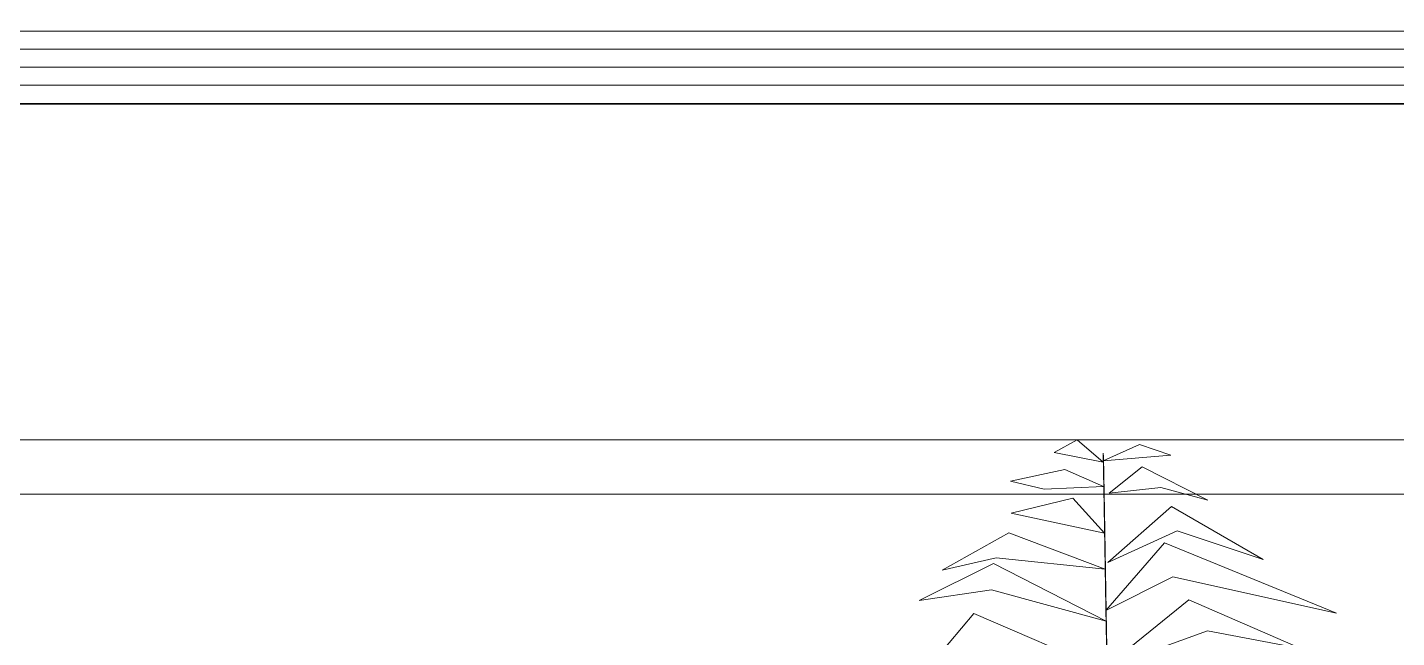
# Model space of a CAD drawing. Header units: millimetres. Extents: x 935 to 13922, y 3203 to 7816.
# Drawn here: x 3724.3 to 3800.1, y 7284.5 to 7318.2 of the extents above; entities that cross this region are included whole.
import ezdxf

# ---------------------------------------------------------------- set-up
doc = ezdxf.new("R2010")
doc.units = ezdxf.units.MM
doc.layers.get('0').update_dxf_attribs({"lineweight": 20})
doc.layers.add('campiture', color=253, linetype='Continuous', lineweight=0)
for name, color, linetype, lineweight, true_color in [('PIANTE', 7, 'Continuous', 5, 0x007a00), ('TRATTEGGIO_legno_colore', 7, 'Continuous', 5, 0xa56740), ('VEGETAZIONE', 7, 'Continuous', 5, 0x387000)]:
    doc.layers.add(name, color=color, linetype=linetype, lineweight=lineweight, true_color=true_color)

msp = doc.modelspace()

# ---------------------------------------------------------------- hatches: boundary and pattern name
at = {"layer": 'campiture'}
h = msp.add_hatch(dxfattribs=at)
h.set_pattern_fill('_USER', color=256, pattern_type=0)
h.set_pattern_definition([(0, (0, 0), (0, 1), [])])
h.paths.add_polyline_path([(3574.44, 7025.949), (3574.383, 7026.019), (3574.44, 7026.15), (3574.44, 7313.954), (4274.021, 7313.954), (4274.021, 7343.954), (3544.44, 7343.954), (3544.44, 5741.179), (4984.44, 5741.179), (4984.44, 7343.954), (4404.44, 7343.954), (4404.44, 7313.954), (4954.44, 7313.954), (4954.44, 5771.179), (3574.44, 5771.179)])

# ---------------------------------------------------------------- linework, layer by layer
msp.add_line((4274.021, 7313.954), (3574.44, 7313.954))
at = {"layer": 'PIANTE'}
for points in [[(3783.843, 7294.151, -3.638), (3781.118, 7294.698, -4.911), (3782.391, 7295.389, -5.258)], [(3783.843, 7294.222, -3.775), (3787.58, 7294.549, -4.968), (3785.85, 7295.136, -5.158)], [(3783.89, 7291.662, -1.193), (3783.912, 7291.463, -1.193), (3783.858, 7294.449, -4.179), (3783.836, 7294.648, -4.179)], [(3783.866, 7292.814, -2.301), (3780.576, 7292.656, -3.023), (3778.705, 7293.105, -3.97), (3781.713, 7293.743, -3.801)], [(3784.164, 7292.439, -2.058), (3787.033, 7292.755, -3.039), (3789.632, 7292.063, -2.947), (3786.001, 7293.889, -3.94)], [(3783.913, 7290.222, -0.5), (3778.737, 7291.327, -2.061), (3782.159, 7292.162, -1.753)], [(3783.989, 7286.115, 1.381), (3784.011, 7285.916, 1.381), (3783.912, 7291.458, -1.203), (3783.89, 7291.657, -1.203)], [(3784.088, 7288.598, 0.179), (3787.944, 7290.358, -1.365), (3792.695, 7288.776, -1.506), (3787.631, 7291.705, -1.939)], [(3783.948, 7288.242, 0.424), (3777.913, 7288.867, -1.09), (3774.921, 7288.191, -1.384), (3778.611, 7290.249, -1.588)], [(3783.99, 7285.959, 1.333), (3787.7, 7287.821, 0.828), (3796.764, 7285.798, -0.961), (3787.233, 7289.691, 1.069)], [(3784, 7285.37, 1.328), (3777.656, 7287.092, 0.371), (3773.65, 7286.497, -0.385), (3777.774, 7288.554, 0.525)], [(3783.919, 7282.754, 1.076), (3789.617, 7284.829, 0.233), (3794.791, 7283.847, -0.773), (3788.574, 7286.55, 0.564)], [(3784.049, 7282.608, 1.086), (3777.713, 7283.908, 0.093), (3771.901, 7280.109, -1.271), (3776.683, 7285.79, 0.083)], [(3784.186, 7275.074, 0.396), (3784.208, 7274.875, 0.396), (3784.011, 7285.904, 1.361), (3783.989, 7286.104, 1.361)]]:
    msp.add_3dface(points, dxfattribs=at)
at = {"layer": 'TRATTEGGIO_legno_colore', "elevation": -7.951}
for points in [[(3654.358, 7295.395), (3839.772, 7295.395), (3839.772, 7237.838), (3654.358, 7237.838)], [(3657.358, 7292.395), (3836.772, 7292.395), (3836.772, 7240.838), (3657.358, 7240.838)]]:
    msp.add_lwpolyline(points, close=True, dxfattribs=at)
at = {"layer": 'VEGETAZIONE'}
msp.add_line((3574.44, 7313.954), (4274.021, 7313.954), dxfattribs=at)

doc.saveas('drawing.dxf')
